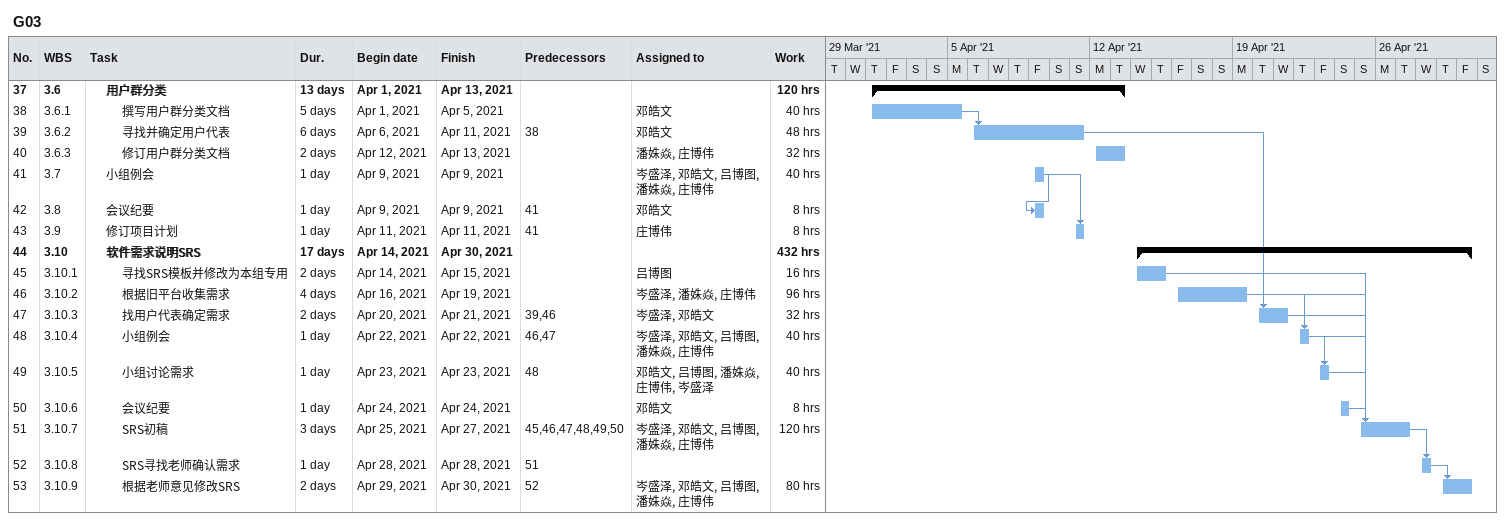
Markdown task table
G03

| ID | WBS | Task | Duration | Start | Finish | Predecessors | Resources | Work (h) |
|---|---|---|---|---|---|---|---|---|
| 37 | 3.6 | **用户群分类** | 13d | 2021-04-01 | 2021-04-13 |  |  | 120 |
| 38 | 3.6.1 | 撰写用户群分类文档 | 5d | 2021-04-01 | 2021-04-05 |  | 邓皓文 | 40 |
| 39 | 3.6.2 | 寻找并确定用户代表 | 6d | 2021-04-06 | 2021-04-11 | 38 | 邓皓文 | 48 |
| 40 | 3.6.3 | 修订用户群分类文档 | 2d | 2021-04-12 | 2021-04-13 |  | 潘姝焱, 庄博伟 | 32 |
| 41 | 3.7 | 小组例会 | 1d | 2021-04-09 | 2021-04-09 |  | 岑盛泽, 邓皓文, 吕博图, 潘姝焱, 庄博伟 | 40 |
| 42 | 3.8 | 会议纪要 | 1d | 2021-04-09 | 2021-04-09 | 41 | 邓皓文 | 8 |
| 43 | 3.9 | 修订项目计划 | 1d | 2021-04-11 | 2021-04-11 | 41 | 庄博伟 | 8 |
| 44 | 3.10 | **软件需求说明SRS** | 17d | 2021-04-14 | 2021-04-30 |  |  | 432 |
| 45 | 3.10.1 | 寻找SRS模板并修改为本组专用 | 2d | 2021-04-14 | 2021-04-15 |  | 吕博图 | 16 |
| 46 | 3.10.2 | 根据旧平台收集需求 | 4d | 2021-04-16 | 2021-04-19 |  | 岑盛泽, 潘姝焱, 庄博伟 | 96 |
| 47 | 3.10.3 | 找用户代表确定需求 | 2d | 2021-04-20 | 2021-04-21 | 39, 46 | 岑盛泽, 邓皓文 | 32 |
| 48 | 3.10.4 | 小组例会 | 1d | 2021-04-22 | 2021-04-22 | 46, 47 | 岑盛泽, 邓皓文, 吕博图, 潘姝焱, 庄博伟 | 40 |
| 49 | 3.10.5 | 小组讨论需求 | 1d | 2021-04-23 | 2021-04-23 | 48 | 邓皓文, 吕博图, 潘姝焱, 庄博伟, 岑盛泽 | 40 |
| 50 | 3.10.6 | 会议纪要 | 1d | 2021-04-24 | 2021-04-24 |  | 邓皓文 | 8 |
| 51 | 3.10.7 | SRS初稿 | 3d | 2021-04-25 | 2021-04-27 | 45, 46, 47, 48, 49, 50 | 岑盛泽, 邓皓文, 吕博图, 潘姝焱, 庄博伟 | 120 |
| 52 | 3.10.8 | SRS寻找老师确认需求 | 1d | 2021-04-28 | 2021-04-28 | 51 |  |  |
| 53 | 3.10.9 | 根据老师意见修改SRS | 2d | 2021-04-29 | 2021-04-30 | 52 | 岑盛泽, 邓皓文, 吕博图, 潘姝焱, 庄博伟 | 80 |
